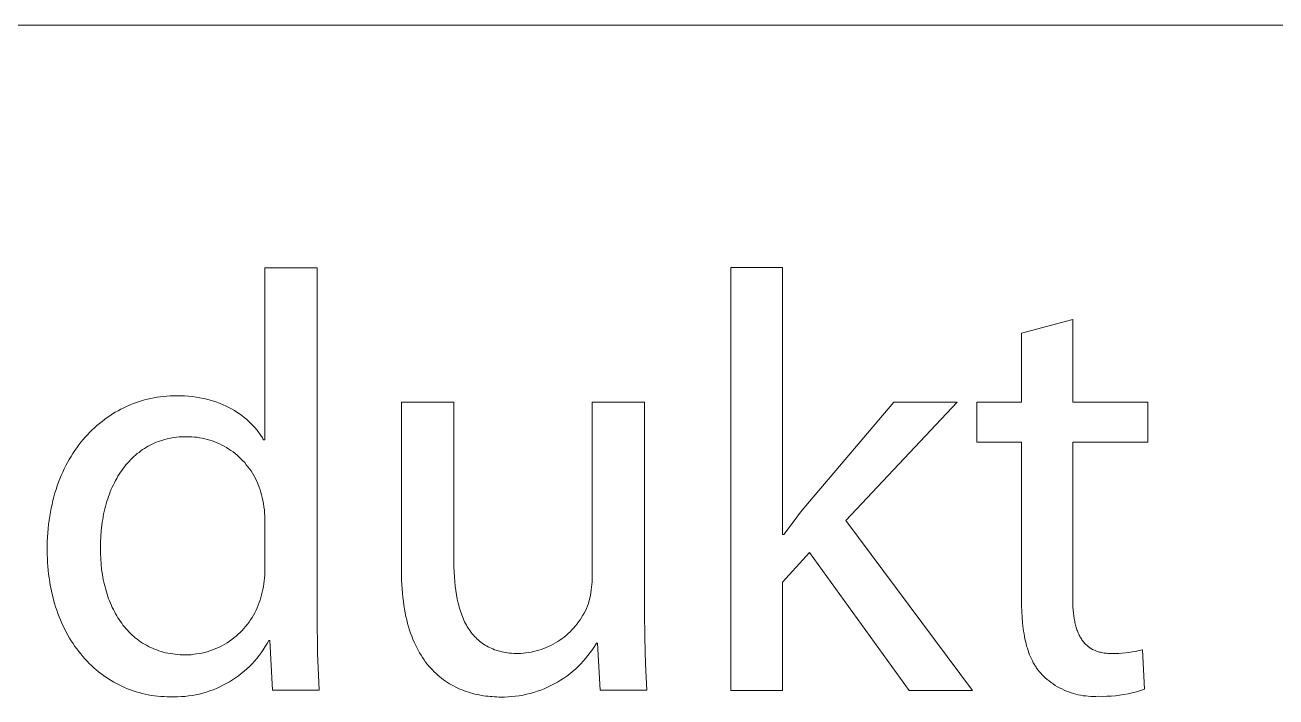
# Model space of a CAD drawing. Header units: millimetres. Extents: x -1519 to 3497, y -297 to 3208.
# Drawn here: x 1966.4 to 2071.9, y -213.3 to -156.6 of the extents above; entities that cross this region are included whole.
import ezdxf

# ---------------------------------------------------------------- set-up
doc = ezdxf.new("R2010")
doc.units = ezdxf.units.MM
doc.header["$MEASUREMENT"] = 0
doc.layers.add('Domyślny', color=7, linetype='Continuous', true_color=0x000000)

msp = doc.modelspace()

# ---------------------------------------------------------------- linework, layer by layer
at = {"layer": 'Domyślny', "color": 18, "lineweight": 15, "true_color": 0x000000}
for p, q in [((1601.48, -156.6), (3492.39, -156.6)), ((1986.64, -191.59), (1986.64, -177.08)), ((1986.64, -177.08), (1991.05, -177.08)), ((1991.05, -177.08), (1991.05, -206.44)), ((2025.94, -212.73), (2025.94, -177.07)), ((2025.94, -177.07), (2030.31, -177.07)), ((2030.31, -177.07), (2030.31, -199.58)), ((2050.46, -182.6), (2054.77, -181.44)), ((2054.77, -181.44), (2054.77, -188.43)), ((2050.46, -188.43), (2050.46, -182.6)), ((1974.75, -188.89), (1974.99, -188.77)), ((1974.99, -188.77), (1975.24, -188.67)), ((1975.24, -188.67), (1975.49, -188.56)), ((1975.49, -188.56), (1975.74, -188.47)), ((1975.74, -188.47), (1975.99, -188.38)), ((1975.99, -188.38), (1976.25, -188.3)), ((1976.25, -188.3), (1976.51, -188.23)), ((1976.51, -188.23), (1976.77, -188.16)), ((1976.77, -188.16), (1977.03, -188.1)), ((1977.03, -188.1), (1977.3, -188.05)), ((1977.3, -188.05), (1977.57, -188)), ((1977.57, -188), (1977.84, -187.96)), ((1977.84, -187.96), (1978.11, -187.93)), ((1978.11, -187.93), (1978.38, -187.9)), ((1978.38, -187.9), (1978.66, -187.88)), ((1978.66, -187.88), (1978.93, -187.87)), ((1978.93, -187.87), (1979.21, -187.87)), ((1979.21, -187.87), (1979.56, -187.87)), ((1979.56, -187.87), (1979.89, -187.89)), ((1979.89, -187.89), (1980.22, -187.91)), ((1980.22, -187.91), (1980.55, -187.95)), ((1980.55, -187.95), (1980.86, -187.99)), ((1980.86, -187.99), (1981.17, -188.04)), ((1981.17, -188.04), (1981.47, -188.1)), ((1981.47, -188.1), (1981.77, -188.17)), ((1981.77, -188.17), (1982.05, -188.25)), ((1982.05, -188.25), (1982.33, -188.34)), ((1982.33, -188.34), (1982.61, -188.43)), ((1982.61, -188.43), (1982.87, -188.53)), ((1982.87, -188.53), (1983.13, -188.63)), ((1983.13, -188.63), (1983.38, -188.75)), ((1983.38, -188.75), (1983.62, -188.87)), ((1998.17, -202.65), (1998.17, -188.42)), ((1998.17, -188.42), (2002.6, -188.42)), ((2002.6, -188.42), (2002.6, -201.88)), ((2014.24, -203.33), (2014.24, -188.42)), ((2014.24, -188.42), (2018.67, -188.42)), ((2018.67, -188.42), (2018.67, -206.11)), ((2032.58, -196.81), (2039.7, -188.42)), ((2045.03, -188.42), (2035.64, -198.41)), ((2039.7, -188.42), (2045.03, -188.42)), ((2046.68, -191.78), (2046.68, -188.43)), ((2046.68, -188.43), (2050.46, -188.43)), ((2054.77, -188.43), (2061.1, -188.43)), ((2061.1, -188.43), (2061.1, -191.78)), ((1972.92, -190.04), (1973.13, -189.87)), ((1973.13, -189.87), (1973.35, -189.71)), ((1973.35, -189.71), (1973.58, -189.56)), ((1973.58, -189.56), (1973.81, -189.41)), ((1973.81, -189.41), (1974.04, -189.27)), ((1974.04, -189.27), (1974.27, -189.14)), ((1974.27, -189.14), (1974.51, -189.01)), ((1974.51, -189.01), (1974.75, -188.89)), ((1983.62, -188.87), (1983.85, -188.99)), ((1983.85, -188.99), (1984.08, -189.12)), ((1984.08, -189.12), (1984.3, -189.26)), ((1984.3, -189.26), (1984.51, -189.4)), ((1984.51, -189.4), (1984.72, -189.55)), ((1984.72, -189.55), (1984.91, -189.7)), ((1984.91, -189.7), (1985.1, -189.86)), ((1985.1, -189.86), (1985.28, -190.02)), ((1971.89, -190.96), (1972.09, -190.76)), ((1972.09, -190.76), (1972.29, -190.57)), ((1972.29, -190.57), (1972.49, -190.39)), ((1972.49, -190.39), (1972.7, -190.21)), ((1972.7, -190.21), (1972.92, -190.04)), ((1985.28, -190.02), (1985.45, -190.18)), ((1985.45, -190.18), (1985.62, -190.35)), ((1985.62, -190.35), (1985.78, -190.52)), ((1985.78, -190.52), (1985.85, -190.6)), ((1985.85, -190.6), (1985.92, -190.69)), ((1985.92, -190.69), (1986, -190.78)), ((1986, -190.78), (1986.06, -190.87)), ((1986.06, -190.87), (1986.13, -190.96)), ((1970.97, -192.03), (1971.14, -191.8)), ((1971.14, -191.8), (1971.32, -191.58)), ((1971.32, -191.58), (1971.51, -191.37)), ((1971.51, -191.37), (1971.7, -191.16)), ((1971.7, -191.16), (1971.89, -190.96)), ((1977.16, -191.96), (1976.99, -192.04)), ((1977.33, -191.88), (1977.16, -191.96)), ((1977.5, -191.8), (1977.33, -191.88)), ((1977.68, -191.73), (1977.5, -191.8)), ((1977.86, -191.67), (1977.68, -191.73)), ((1978.05, -191.61), (1977.86, -191.67)), ((1978.23, -191.56), (1978.05, -191.61)), ((1978.42, -191.51), (1978.23, -191.56)), ((1978.62, -191.47), (1978.42, -191.51)), ((1978.81, -191.43), (1978.62, -191.47)), ((1979.01, -191.4), (1978.81, -191.43)), ((1979.21, -191.37), (1979.01, -191.4)), ((1979.42, -191.35), (1979.21, -191.37)), ((1979.62, -191.34), (1979.42, -191.35)), ((1979.83, -191.33), (1979.62, -191.34)), ((1980.05, -191.33), (1979.83, -191.33)), ((1980.27, -191.33), (1980.05, -191.33)), ((1980.49, -191.34), (1980.27, -191.33)), ((1980.71, -191.36), (1980.49, -191.34)), ((1980.93, -191.38), (1980.71, -191.36)), ((1981.15, -191.42), (1980.93, -191.38)), ((1981.37, -191.46), (1981.15, -191.42)), ((1981.58, -191.5), (1981.37, -191.46)), ((1981.8, -191.56), (1981.58, -191.5)), ((1982.01, -191.62), (1981.8, -191.56)), ((1982.22, -191.69), (1982.01, -191.62)), ((1982.43, -191.77), (1982.22, -191.69)), ((1982.63, -191.85), (1982.43, -191.77)), ((1982.83, -191.94), (1982.63, -191.85)), ((1983.03, -192.04), (1982.83, -191.94)), ((1986.13, -190.96), (1986.2, -191.05)), ((1986.2, -191.05), (1986.26, -191.14)), ((1986.26, -191.14), (1986.32, -191.23)), ((1986.32, -191.23), (1986.38, -191.32)), ((1986.38, -191.32), (1986.44, -191.41)), ((1986.44, -191.41), (1986.49, -191.5)), ((1986.49, -191.5), (1986.54, -191.59)), ((1986.54, -191.59), (1986.64, -191.59)), ((2050.46, -191.78), (2046.68, -191.78)), ((2050.46, -205.05), (2050.46, -191.78)), ((2061.1, -191.78), (2054.77, -191.78)), ((2054.77, -191.78), (2054.77, -204.9)), ((1970.16, -193.24), (1970.32, -192.99)), ((1970.32, -192.99), (1970.47, -192.74)), ((1970.47, -192.74), (1970.63, -192.5)), ((1970.63, -192.5), (1970.8, -192.26)), ((1970.8, -192.26), (1970.97, -192.03)), ((1975.6, -193.01), (1975.46, -193.14)), ((1975.74, -192.88), (1975.6, -193.01)), ((1975.89, -192.76), (1975.74, -192.88)), ((1976.04, -192.65), (1975.89, -192.76)), ((1976.19, -192.53), (1976.04, -192.65)), ((1976.34, -192.42), (1976.19, -192.53)), ((1976.5, -192.32), (1976.34, -192.42)), ((1976.66, -192.22), (1976.5, -192.32)), ((1976.82, -192.13), (1976.66, -192.22)), ((1976.99, -192.04), (1976.82, -192.13)), ((1983.23, -192.14), (1983.03, -192.04)), ((1983.42, -192.25), (1983.23, -192.14)), ((1983.61, -192.37), (1983.42, -192.25)), ((1983.79, -192.49), (1983.61, -192.37)), ((1983.97, -192.62), (1983.79, -192.49)), ((1984.15, -192.76), (1983.97, -192.62)), ((1984.32, -192.9), (1984.15, -192.76)), ((1984.48, -193.05), (1984.32, -192.9)), ((1969.61, -194.31), (1969.74, -194.04)), ((1969.74, -194.04), (1969.88, -193.77)), ((1969.88, -193.77), (1970.02, -193.5)), ((1970.02, -193.5), (1970.16, -193.24)), ((1974.7, -194.01), (1974.59, -194.17)), ((1974.82, -193.86), (1974.7, -194.01)), ((1974.94, -193.71), (1974.82, -193.86)), ((1975.07, -193.56), (1974.94, -193.71)), ((1975.2, -193.41), (1975.07, -193.56)), ((1975.33, -193.28), (1975.2, -193.41)), ((1975.46, -193.14), (1975.33, -193.28)), ((1984.64, -193.2), (1984.48, -193.05)), ((1984.8, -193.36), (1984.64, -193.2)), ((1984.95, -193.52), (1984.8, -193.36)), ((1985.09, -193.69), (1984.95, -193.52)), ((1985.23, -193.86), (1985.09, -193.69)), ((1985.36, -194.04), (1985.23, -193.86)), ((1985.49, -194.22), (1985.36, -194.04)), ((1969.26, -195.18), (1969.37, -194.88)), ((1969.37, -194.88), (1969.49, -194.6)), ((1969.49, -194.6), (1969.61, -194.31)), ((1974.06, -195.03), (1973.97, -195.21)), ((1974.16, -194.85), (1974.06, -195.03)), ((1974.26, -194.67), (1974.16, -194.85)), ((1974.37, -194.5), (1974.26, -194.67)), ((1974.48, -194.33), (1974.37, -194.5)), ((1974.59, -194.17), (1974.48, -194.33)), ((1985.61, -194.41), (1985.49, -194.22)), ((1985.72, -194.6), (1985.61, -194.41)), ((1985.83, -194.79), (1985.72, -194.6)), ((1985.92, -194.99), (1985.83, -194.79)), ((1986.02, -195.19), (1985.92, -194.99)), ((1968.86, -196.4), (1968.95, -196.08)), ((1968.95, -196.08), (1969.05, -195.78)), ((1969.05, -195.78), (1969.15, -195.47)), ((1969.15, -195.47), (1969.26, -195.18)), ((1973.55, -196.17), (1973.47, -196.37)), ((1973.62, -195.97), (1973.55, -196.17)), ((1973.7, -195.77), (1973.62, -195.97)), ((1973.79, -195.58), (1973.7, -195.77)), ((1973.88, -195.39), (1973.79, -195.58)), ((1973.97, -195.21), (1973.88, -195.39)), ((1986.1, -195.4), (1986.02, -195.19)), ((1986.18, -195.6), (1986.1, -195.4)), ((1986.25, -195.81), (1986.18, -195.6)), ((1986.32, -196.03), (1986.25, -195.81)), ((1986.38, -196.24), (1986.32, -196.03)), ((1968.64, -197.37), (1968.71, -197.04)), ((1968.71, -197.04), (1968.78, -196.72)), ((1968.78, -196.72), (1968.86, -196.4)), ((1973.22, -197.21), (1973.16, -197.42)), ((1973.27, -196.99), (1973.22, -197.21)), ((1973.34, -196.78), (1973.27, -196.99)), ((1973.4, -196.57), (1973.34, -196.78)), ((1973.47, -196.37), (1973.4, -196.57)), ((1986.43, -196.46), (1986.38, -196.24)), ((1986.49, -196.72), (1986.43, -196.46)), ((1986.53, -196.98), (1986.49, -196.72)), ((1986.57, -197.24), (1986.53, -196.98)), ((1986.61, -197.51), (1986.57, -197.24)), ((2031.83, -197.71), (2032.58, -196.81)), ((1968.46, -198.38), (1968.51, -198.04)), ((1968.51, -198.04), (1968.57, -197.7)), ((1968.57, -197.7), (1968.64, -197.37)), ((1973.02, -198.09), (1972.98, -198.32)), ((1973.06, -197.87), (1973.02, -198.09)), ((1973.11, -197.64), (1973.06, -197.87)), ((1973.16, -197.42), (1973.11, -197.64)), ((1986.63, -197.77), (1986.61, -197.51)), ((1986.64, -198.04), (1986.63, -197.77)), ((1986.64, -198.31), (1986.64, -198.04)), ((1986.64, -202.54), (1986.64, -198.31)), ((2031.11, -198.64), (2031.83, -197.71)), ((1968.35, -199.44), (1968.38, -199.08)), ((1968.38, -199.08), (1968.42, -198.73)), ((1968.42, -198.73), (1968.46, -198.38)), ((1972.85, -199.26), (1972.81, -199.74)), ((1972.91, -198.78), (1972.85, -199.26)), ((1972.94, -198.55), (1972.91, -198.78)), ((1972.98, -198.32), (1972.94, -198.55)), ((2030.41, -199.58), (2031.11, -198.64)), ((2035.64, -198.41), (2046.33, -212.73)), ((1968.3, -200.54), (1968.31, -200.17)), ((1968.31, -200.17), (1968.33, -199.8)), ((1968.33, -199.8), (1968.35, -199.44)), ((1972.79, -200.23), (1972.78, -200.73)), ((1972.81, -199.74), (1972.79, -200.23)), ((2030.31, -199.58), (2030.41, -199.58)), ((1968.3, -200.92), (1968.3, -200.54)), ((1968.31, -201.26), (1968.3, -200.92)), ((1968.32, -201.6), (1968.31, -201.26)), ((1972.78, -200.73), (1972.79, -201.19)), ((1972.79, -201.19), (1972.81, -201.64)), ((2032.58, -201.09), (2030.31, -203.59)), ((2040.97, -212.73), (2032.58, -201.09)), ((1968.33, -201.94), (1968.32, -201.6)), ((1968.36, -202.27), (1968.33, -201.94)), ((1968.38, -202.6), (1968.36, -202.27)), ((1972.81, -201.64), (1972.84, -202.09)), ((1972.84, -202.09), (1972.89, -202.53)), ((1972.89, -202.53), (1972.96, -202.96)), ((2002.6, -201.88), (2002.6, -202.31)), ((2002.6, -202.31), (2002.61, -202.73)), ((1968.42, -202.93), (1968.38, -202.6)), ((1968.46, -203.25), (1968.42, -202.93)), ((1968.51, -203.57), (1968.46, -203.25)), ((1968.56, -203.89), (1968.51, -203.57)), ((1972.96, -202.96), (1972.99, -203.17)), ((1972.99, -203.17), (1973.03, -203.39)), ((1973.03, -203.39), (1973.08, -203.6)), ((1986.56, -203.73), (1986.6, -203.49)), ((1986.6, -203.49), (1986.62, -203.26)), ((1986.62, -203.26), (1986.64, -203.02)), ((1986.64, -202.78), (1986.64, -202.54)), ((1986.64, -203.02), (1986.64, -202.78)), ((1998.18, -203.43), (1998.17, -202.65)), ((1998.2, -203.81), (1998.18, -203.43)), ((2002.61, -202.73), (2002.63, -203.14)), ((2002.63, -203.14), (2002.66, -203.54)), ((2002.66, -203.54), (2002.7, -203.93)), ((2014.22, -203.8), (2014.24, -203.57)), ((2014.24, -203.57), (2014.24, -203.33)), ((1968.62, -204.2), (1968.56, -203.89)), ((1968.69, -204.5), (1968.62, -204.2)), ((1968.76, -204.8), (1968.69, -204.5)), ((1973.08, -203.6), (1973.13, -203.8)), ((1973.13, -203.8), (1973.18, -204.01)), ((1973.18, -204.01), (1973.23, -204.21)), ((1973.23, -204.21), (1973.29, -204.41)), ((1973.29, -204.41), (1973.35, -204.61)), ((1973.35, -204.61), (1973.42, -204.8)), ((1986.38, -204.67), (1986.43, -204.44)), ((1986.43, -204.44), (1986.48, -204.21)), ((1986.48, -204.21), (1986.53, -203.97)), ((1986.53, -203.97), (1986.56, -203.73)), ((1998.22, -204.17), (1998.2, -203.81)), ((1998.25, -204.53), (1998.22, -204.17)), ((1998.29, -204.88), (1998.25, -204.53)), ((2002.7, -203.93), (2002.75, -204.31)), ((2002.75, -204.31), (2002.81, -204.68)), ((2014.1, -204.71), (2014.14, -204.49)), ((2014.14, -204.49), (2014.18, -204.26)), ((2014.18, -204.26), (2014.2, -204.03)), ((2014.2, -204.03), (2014.22, -203.8)), ((2030.31, -203.59), (2030.31, -212.73)), ((1968.84, -205.1), (1968.76, -204.8)), ((1968.92, -205.39), (1968.84, -205.1)), ((1969.01, -205.68), (1968.92, -205.39)), ((1969.1, -205.97), (1969.01, -205.68)), ((1973.42, -204.8), (1973.48, -205)), ((1973.48, -205), (1973.56, -205.19)), ((1973.56, -205.19), (1973.63, -205.37)), ((1973.63, -205.37), (1973.71, -205.56)), ((1973.71, -205.56), (1973.79, -205.74)), ((1986.01, -205.76), (1986.09, -205.55)), ((1986.09, -205.55), (1986.18, -205.33)), ((1986.18, -205.33), (1986.25, -205.11)), ((1986.25, -205.11), (1986.32, -204.89)), ((1986.32, -204.89), (1986.38, -204.67)), ((1998.33, -205.22), (1998.29, -204.88)), ((1998.37, -205.55), (1998.33, -205.22)), ((1998.43, -205.88), (1998.37, -205.55)), ((2002.81, -204.68), (2002.88, -205.03)), ((2002.88, -205.03), (2002.96, -205.38)), ((2002.96, -205.38), (2003, -205.55)), ((2003, -205.55), (2003.04, -205.72)), ((2013.77, -205.81), (2013.85, -205.61)), ((2013.85, -205.61), (2013.93, -205.39)), ((2013.93, -205.39), (2013.99, -205.16)), ((2013.99, -205.16), (2014.05, -204.94)), ((2014.05, -204.94), (2014.1, -204.71)), ((2050.46, -205.57), (2050.46, -205.05)), ((2050.48, -206.08), (2050.46, -205.57)), ((2054.77, -204.9), (2054.77, -205.17)), ((2054.77, -205.17), (2054.78, -205.44)), ((2054.78, -205.44), (2054.79, -205.71)), ((1969.2, -206.25), (1969.1, -205.97)), ((1969.31, -206.52), (1969.2, -206.25)), ((1969.42, -206.79), (1969.31, -206.52)), ((1973.79, -205.74), (1973.88, -205.92)), ((1973.88, -205.92), (1973.97, -206.09)), ((1973.97, -206.09), (1974.06, -206.26)), ((1974.06, -206.26), (1974.16, -206.43)), ((1974.16, -206.43), (1974.26, -206.6)), ((1974.26, -206.6), (1974.36, -206.76)), ((1985.45, -206.78), (1985.57, -206.58)), ((1985.57, -206.58), (1985.69, -206.38)), ((1985.69, -206.38), (1985.8, -206.18)), ((1985.8, -206.18), (1985.91, -205.97)), ((1985.91, -205.97), (1986.01, -205.76)), ((1991.05, -206.44), (1991.1, -209.59)), ((1998.48, -206.19), (1998.43, -205.88)), ((1998.55, -206.5), (1998.48, -206.19)), ((1998.62, -206.79), (1998.55, -206.5)), ((2003.04, -205.72), (2003.09, -205.88)), ((2003.09, -205.88), (2003.14, -206.04)), ((2003.14, -206.04), (2003.2, -206.2)), ((2003.2, -206.2), (2003.25, -206.35)), ((2003.25, -206.35), (2003.31, -206.51)), ((2003.31, -206.51), (2003.37, -206.65)), ((2003.37, -206.65), (2003.44, -206.8)), ((2013.23, -206.77), (2013.35, -206.59)), ((2013.35, -206.59), (2013.47, -206.4)), ((2013.47, -206.4), (2013.57, -206.21)), ((2013.57, -206.21), (2013.68, -206.01)), ((2013.68, -206.01), (2013.77, -205.81)), ((2018.67, -206.11), (2018.68, -208.31)), ((2050.51, -206.58), (2050.48, -206.08)), ((2050.55, -207.06), (2050.51, -206.58)), ((2054.79, -205.71), (2054.81, -205.96)), ((2054.81, -205.96), (2054.83, -206.21)), ((2054.83, -206.21), (2054.86, -206.45)), ((2054.86, -206.45), (2054.9, -206.68)), ((2054.9, -206.68), (2054.94, -206.9)), ((1969.53, -207.06), (1969.42, -206.79)), ((1969.65, -207.32), (1969.53, -207.06)), ((1969.78, -207.58), (1969.65, -207.32)), ((1969.91, -207.83), (1969.78, -207.58)), ((1974.36, -206.76), (1974.47, -206.92)), ((1974.47, -206.92), (1974.58, -207.07)), ((1974.58, -207.07), (1974.69, -207.23)), ((1974.69, -207.23), (1974.81, -207.37)), ((1974.81, -207.37), (1974.93, -207.52)), ((1974.93, -207.52), (1975.06, -207.66)), ((1975.06, -207.66), (1975.19, -207.8)), ((1975.19, -207.8), (1975.32, -207.93)), ((1984.56, -207.84), (1984.73, -207.68)), ((1984.73, -207.68), (1984.88, -207.51)), ((1984.88, -207.51), (1985.03, -207.33)), ((1985.03, -207.33), (1985.18, -207.15)), ((1985.18, -207.15), (1985.32, -206.97)), ((1985.32, -206.97), (1985.45, -206.78)), ((1998.69, -207.08), (1998.62, -206.79)), ((1998.77, -207.37), (1998.69, -207.08)), ((1998.86, -207.64), (1998.77, -207.37)), ((1998.94, -207.91), (1998.86, -207.64)), ((2003.44, -206.8), (2003.5, -206.94)), ((2003.5, -206.94), (2003.57, -207.08)), ((2003.57, -207.08), (2003.65, -207.22)), ((2003.65, -207.22), (2003.72, -207.35)), ((2003.72, -207.35), (2003.8, -207.48)), ((2003.8, -207.48), (2003.88, -207.6)), ((2003.88, -207.6), (2003.96, -207.72)), ((2003.96, -207.72), (2004.05, -207.84)), ((2012.23, -207.94), (2012.39, -207.79)), ((2012.39, -207.79), (2012.54, -207.63)), ((2012.54, -207.63), (2012.69, -207.47)), ((2012.69, -207.47), (2012.84, -207.3)), ((2012.84, -207.3), (2012.98, -207.13)), ((2012.98, -207.13), (2013.11, -206.95)), ((2013.11, -206.95), (2013.23, -206.77)), ((2050.6, -207.52), (2050.55, -207.06)), ((2050.63, -207.74), (2050.6, -207.52)), ((2050.67, -207.96), (2050.63, -207.74)), ((2054.94, -206.9), (2054.96, -207.01)), ((2054.96, -207.01), (2054.98, -207.12)), ((2054.98, -207.12), (2055.01, -207.22)), ((2055.01, -207.22), (2055.04, -207.32)), ((2055.04, -207.32), (2055.07, -207.42)), ((2055.07, -207.42), (2055.1, -207.52)), ((2055.1, -207.52), (2055.13, -207.62)), ((2055.13, -207.62), (2055.17, -207.71)), ((2055.17, -207.71), (2055.2, -207.8)), ((2055.2, -207.8), (2055.24, -207.89)), ((1970.05, -208.08), (1969.91, -207.83)), ((1970.19, -208.32), (1970.05, -208.08)), ((1970.33, -208.56), (1970.19, -208.32)), ((1970.48, -208.79), (1970.33, -208.56)), ((1970.64, -209.02), (1970.48, -208.79)), ((1975.32, -207.93), (1975.45, -208.06)), ((1975.45, -208.06), (1975.59, -208.18)), ((1975.59, -208.18), (1975.73, -208.3)), ((1975.73, -208.3), (1975.88, -208.42)), ((1975.88, -208.42), (1976.03, -208.53)), ((1976.03, -208.53), (1976.18, -208.64)), ((1976.18, -208.64), (1976.34, -208.74)), ((1976.34, -208.74), (1976.5, -208.84)), ((1976.5, -208.84), (1976.66, -208.93)), ((1983.07, -208.94), (1983.28, -208.83)), ((1983.28, -208.83), (1983.47, -208.71)), ((1983.47, -208.71), (1983.67, -208.58)), ((1983.67, -208.58), (1983.86, -208.44)), ((1983.86, -208.44), (1984.04, -208.3)), ((1984.04, -208.3), (1984.22, -208.16)), ((1984.22, -208.16), (1984.39, -208)), ((1984.39, -208), (1984.56, -207.84)), ((1986.85, -208.78), (1986.69, -209.04)), ((1987, -208.52), (1986.85, -208.78)), ((1987.08, -208.52), (1987, -208.52)), ((1987.3, -212.72), (1987.08, -208.52)), ((1999.04, -208.16), (1998.94, -207.91)), ((1999.14, -208.41), (1999.04, -208.16)), ((1999.24, -208.66), (1999.14, -208.41)), ((1999.35, -208.89), (1999.24, -208.66)), ((2004.05, -207.84), (2004.14, -207.96)), ((2004.14, -207.96), (2004.24, -208.07)), ((2004.24, -208.07), (2004.33, -208.18)), ((2004.33, -208.18), (2004.43, -208.28)), ((2004.43, -208.28), (2004.53, -208.38)), ((2004.53, -208.38), (2004.64, -208.48)), ((2004.64, -208.48), (2004.75, -208.57)), ((2004.75, -208.57), (2004.86, -208.66)), ((2004.86, -208.66), (2004.98, -208.75)), ((2004.98, -208.75), (2005.1, -208.83)), ((2005.1, -208.83), (2005.22, -208.91)), ((2010.77, -208.94), (2010.97, -208.84)), ((2010.97, -208.84), (2011.16, -208.73)), ((2011.16, -208.73), (2011.35, -208.61)), ((2011.35, -208.61), (2011.53, -208.49)), ((2011.53, -208.49), (2011.71, -208.36)), ((2011.71, -208.36), (2011.89, -208.23)), ((2011.89, -208.23), (2012.06, -208.09)), ((2012.06, -208.09), (2012.23, -207.94)), ((2014.61, -208.76), (2014.44, -209.03)), ((2014.71, -208.76), (2014.61, -208.76)), ((2014.94, -212.72), (2014.71, -208.76)), ((2018.68, -208.31), (2018.74, -210.52)), ((2050.7, -208.18), (2050.67, -207.96)), ((2050.74, -208.39), (2050.7, -208.18)), ((2050.79, -208.59), (2050.74, -208.39)), ((2050.84, -208.79), (2050.79, -208.59)), ((2050.89, -208.99), (2050.84, -208.79)), ((2055.24, -207.89), (2055.28, -207.98)), ((2055.28, -207.98), (2055.32, -208.07)), ((2055.32, -208.07), (2055.36, -208.15)), ((2055.36, -208.15), (2055.41, -208.23)), ((2055.41, -208.23), (2055.45, -208.31)), ((2055.45, -208.31), (2055.5, -208.39)), ((2055.5, -208.39), (2055.55, -208.46)), ((2055.55, -208.46), (2055.6, -208.53)), ((2055.6, -208.53), (2055.65, -208.6)), ((2055.65, -208.6), (2055.71, -208.67)), ((2055.71, -208.67), (2055.77, -208.74)), ((2055.77, -208.74), (2055.82, -208.8)), ((2055.82, -208.8), (2055.89, -208.86)), ((1970.8, -209.24), (1970.64, -209.02)), ((1970.96, -209.45), (1970.8, -209.24)), ((1971.13, -209.66), (1970.96, -209.45)), ((1971.3, -209.87), (1971.13, -209.66)), ((1971.48, -210.07), (1971.3, -209.87)), ((1976.66, -208.93), (1976.83, -209.02)), ((1976.83, -209.02), (1977, -209.1)), ((1977, -209.1), (1977.17, -209.18)), ((1977.17, -209.18), (1977.35, -209.26)), ((1977.35, -209.26), (1977.53, -209.32)), ((1977.53, -209.32), (1977.71, -209.39)), ((1977.71, -209.39), (1977.9, -209.45)), ((1977.9, -209.45), (1978.09, -209.5)), ((1978.09, -209.5), (1978.28, -209.55)), ((1978.28, -209.55), (1978.48, -209.59)), ((1978.48, -209.59), (1978.68, -209.63)), ((1978.68, -209.63), (1978.89, -209.66)), ((1978.89, -209.66), (1979.09, -209.69)), ((1979.09, -209.69), (1979.31, -209.71)), ((1979.31, -209.71), (1979.52, -209.72)), ((1979.52, -209.72), (1979.74, -209.73)), ((1979.74, -209.73), (1979.96, -209.73)), ((1979.96, -209.73), (1980.19, -209.73)), ((1980.19, -209.73), (1980.43, -209.72)), ((1980.43, -209.72), (1980.66, -209.69)), ((1980.66, -209.69), (1980.89, -209.66)), ((1980.89, -209.66), (1981.11, -209.63)), ((1981.11, -209.63), (1981.34, -209.58)), ((1981.34, -209.58), (1981.57, -209.53)), ((1981.57, -209.53), (1981.79, -209.47)), ((1981.79, -209.47), (1982.01, -209.4)), ((1982.01, -209.4), (1982.23, -209.32)), ((1982.23, -209.32), (1982.45, -209.24)), ((1982.45, -209.24), (1982.66, -209.14)), ((1982.66, -209.14), (1982.87, -209.05)), ((1982.87, -209.05), (1983.07, -208.94)), ((1986.16, -209.8), (1985.97, -210.03)), ((1986.35, -209.55), (1986.16, -209.8)), ((1986.52, -209.3), (1986.35, -209.55)), ((1986.69, -209.04), (1986.52, -209.3)), ((1991.1, -209.59), (1991.24, -212.72)), ((1999.46, -209.12), (1999.35, -208.89)), ((1999.58, -209.34), (1999.46, -209.12)), ((1999.7, -209.55), (1999.58, -209.34)), ((1999.82, -209.76), (1999.7, -209.55)), ((1999.95, -209.96), (1999.82, -209.76)), ((2005.22, -208.91), (2005.34, -208.98)), ((2005.34, -208.98), (2005.47, -209.05)), ((2005.47, -209.05), (2005.6, -209.12)), ((2005.6, -209.12), (2005.74, -209.18)), ((2005.74, -209.18), (2005.88, -209.24)), ((2005.88, -209.24), (2006.02, -209.3)), ((2006.02, -209.3), (2006.17, -209.35)), ((2006.17, -209.35), (2006.32, -209.39)), ((2006.32, -209.39), (2006.47, -209.43)), ((2006.47, -209.43), (2006.63, -209.47)), ((2006.63, -209.47), (2006.79, -209.5)), ((2006.79, -209.5), (2006.95, -209.53)), ((2006.95, -209.53), (2007.12, -209.56)), ((2007.12, -209.56), (2007.29, -209.58)), ((2007.29, -209.58), (2007.46, -209.59)), ((2007.46, -209.59), (2007.64, -209.61)), ((2007.64, -209.61), (2007.82, -209.61)), ((2007.82, -209.61), (2008.01, -209.61)), ((2008.01, -209.61), (2008.23, -209.61)), ((2008.23, -209.61), (2008.45, -209.59)), ((2008.45, -209.59), (2008.67, -209.57)), ((2008.67, -209.57), (2008.89, -209.54)), ((2008.89, -209.54), (2009.11, -209.5)), ((2009.11, -209.5), (2009.32, -209.46)), ((2009.32, -209.46), (2009.54, -209.4)), ((2009.54, -209.4), (2009.75, -209.34)), ((2009.75, -209.34), (2009.96, -209.28)), ((2009.96, -209.28), (2010.17, -209.2)), ((2010.17, -209.2), (2010.37, -209.12)), ((2010.37, -209.12), (2010.58, -209.03)), ((2010.58, -209.03), (2010.77, -208.94)), ((2013.9, -209.79), (2013.7, -210.03)), ((2014.09, -209.54), (2013.9, -209.79)), ((2014.27, -209.29), (2014.09, -209.54)), ((2014.44, -209.03), (2014.27, -209.29)), ((2050.95, -209.18), (2050.89, -208.99)), ((2051.01, -209.37), (2050.95, -209.18)), ((2051.07, -209.55), (2051.01, -209.37)), ((2051.14, -209.73), (2051.07, -209.55)), ((2051.21, -209.91), (2051.14, -209.73)), ((2051.29, -210.08), (2051.21, -209.91)), ((2055.89, -208.86), (2055.95, -208.92)), ((2055.95, -208.92), (2055.98, -208.95)), ((2055.98, -208.95), (2056.01, -208.98)), ((2056.01, -208.98), (2056.05, -209)), ((2056.05, -209), (2056.08, -209.03)), ((2056.08, -209.03), (2056.11, -209.06)), ((2056.11, -209.06), (2056.15, -209.08)), ((2056.15, -209.08), (2056.18, -209.11)), ((2056.18, -209.11), (2056.22, -209.13)), ((2056.22, -209.13), (2056.25, -209.16)), ((2056.25, -209.16), (2056.29, -209.18)), ((2056.29, -209.18), (2056.33, -209.2)), ((2056.33, -209.2), (2056.37, -209.22)), ((2056.37, -209.22), (2056.44, -209.27)), ((2056.44, -209.27), (2056.52, -209.31)), ((2056.52, -209.31), (2056.6, -209.34)), ((2056.6, -209.34), (2056.68, -209.38)), ((2056.68, -209.38), (2056.77, -209.41)), ((2056.77, -209.41), (2056.86, -209.44)), ((2056.86, -209.44), (2056.95, -209.47)), ((2056.95, -209.47), (2057.04, -209.5)), ((2057.04, -209.5), (2057.13, -209.52)), ((2057.13, -209.52), (2057.23, -209.54)), ((2057.23, -209.54), (2057.32, -209.56)), ((2057.32, -209.56), (2057.42, -209.58)), ((2057.42, -209.58), (2057.53, -209.59)), ((2057.53, -209.59), (2057.63, -209.6)), ((2057.63, -209.6), (2057.74, -209.61)), ((2057.74, -209.61), (2057.85, -209.62)), ((2057.85, -209.62), (2057.96, -209.62)), ((2057.96, -209.62), (2058.07, -209.62)), ((2058.07, -209.62), (2058.36, -209.62)), ((2058.36, -209.62), (2058.65, -209.62)), ((2058.65, -209.62), (2058.94, -209.6)), ((2058.94, -209.6), (2059.23, -209.57)), ((2059.23, -209.57), (2059.51, -209.54)), ((2059.51, -209.54), (2059.8, -209.49)), ((2059.8, -209.49), (2060.08, -209.44)), ((2060.08, -209.44), (2060.37, -209.38)), ((2060.37, -209.38), (2060.65, -209.31)), ((2060.65, -209.31), (2060.83, -212.63)), ((1971.66, -210.27), (1971.48, -210.07)), ((1971.84, -210.45), (1971.66, -210.27)), ((1972.03, -210.64), (1971.84, -210.45)), ((1972.23, -210.82), (1972.03, -210.64)), ((1972.42, -210.99), (1972.23, -210.82)), ((1985.13, -210.92), (1984.9, -211.12)), ((1985.35, -210.71), (1985.13, -210.92)), ((1985.57, -210.49), (1985.35, -210.71)), ((1985.77, -210.27), (1985.57, -210.49)), ((1985.97, -210.03), (1985.77, -210.27)), ((2000.08, -210.15), (1999.95, -209.96)), ((2000.21, -210.34), (2000.08, -210.15)), ((2000.35, -210.51), (2000.21, -210.34)), ((2000.49, -210.69), (2000.35, -210.51)), ((2000.64, -210.85), (2000.49, -210.69)), ((2000.78, -211.01), (2000.64, -210.85)), ((2012.84, -210.93), (2012.6, -211.13)), ((2013.06, -210.72), (2012.84, -210.93)), ((2013.29, -210.5), (2013.06, -210.72)), ((2013.5, -210.27), (2013.29, -210.5)), ((2013.7, -210.03), (2013.5, -210.27)), ((2018.74, -210.52), (2018.87, -212.72)), ((2051.37, -210.24), (2051.29, -210.08)), ((2051.45, -210.4), (2051.37, -210.24)), ((2051.54, -210.55), (2051.45, -210.4)), ((2051.58, -210.63), (2051.54, -210.55)), ((2051.63, -210.7), (2051.58, -210.63)), ((2051.68, -210.78), (2051.63, -210.7)), ((2051.73, -210.85), (2051.68, -210.78)), ((2051.78, -210.92), (2051.73, -210.85)), ((2051.83, -210.99), (2051.78, -210.92)), ((1972.62, -211.16), (1972.42, -210.99)), ((1972.83, -211.32), (1972.62, -211.16)), ((1973.04, -211.47), (1972.83, -211.32)), ((1973.25, -211.62), (1973.04, -211.47)), ((1973.47, -211.76), (1973.25, -211.62)), ((1973.69, -211.9), (1973.47, -211.76)), ((1973.91, -212.03), (1973.69, -211.9)), ((1983.66, -212.01), (1983.39, -212.16)), ((1983.92, -211.85), (1983.66, -212.01)), ((1984.17, -211.68), (1983.92, -211.85)), ((1984.42, -211.5), (1984.17, -211.68)), ((1984.66, -211.31), (1984.42, -211.5)), ((1984.9, -211.12), (1984.66, -211.31)), ((2000.93, -211.16), (2000.78, -211.01)), ((2001.09, -211.31), (2000.93, -211.16)), ((2001.24, -211.45), (2001.09, -211.31)), ((2001.4, -211.58), (2001.24, -211.45)), ((2001.56, -211.71), (2001.4, -211.58)), ((2001.73, -211.84), (2001.56, -211.71)), ((2001.89, -211.95), (2001.73, -211.84)), ((2002.06, -212.06), (2001.89, -211.95)), ((2011.59, -211.87), (2011.33, -212.03)), ((2011.85, -211.7), (2011.59, -211.87)), ((2012.11, -211.52), (2011.85, -211.7)), ((2012.36, -211.33), (2012.11, -211.52)), ((2012.6, -211.13), (2012.36, -211.33)), ((2051.88, -211.06), (2051.83, -210.99)), ((2051.93, -211.12), (2051.88, -211.06)), ((2051.99, -211.19), (2051.93, -211.12)), ((2052.05, -211.25), (2051.99, -211.19)), ((2052.1, -211.31), (2052.05, -211.25)), ((2052.16, -211.38), (2052.1, -211.31)), ((2052.31, -211.53), (2052.16, -211.38)), ((2052.46, -211.67), (2052.31, -211.53)), ((2052.62, -211.81), (2052.46, -211.67)), ((2052.79, -211.94), (2052.62, -211.81)), ((2052.95, -212.07), (2052.79, -211.94)), ((1974.13, -212.15), (1973.91, -212.03)), ((1974.36, -212.27), (1974.13, -212.15)), ((1974.6, -212.39), (1974.36, -212.27)), ((1974.83, -212.49), (1974.6, -212.39)), ((1975.07, -212.59), (1974.83, -212.49)), ((1975.31, -212.68), (1975.07, -212.59)), ((1975.56, -212.77), (1975.31, -212.68)), ((1975.8, -212.85), (1975.56, -212.77)), ((1976.06, -212.92), (1975.8, -212.85)), ((1976.31, -212.99), (1976.06, -212.92)), ((1976.56, -213.05), (1976.31, -212.99)), ((1976.82, -213.1), (1976.56, -213.05)), ((1981.12, -213.04), (1980.82, -213.1)), ((1981.42, -212.96), (1981.12, -213.04)), ((1981.71, -212.88), (1981.42, -212.96)), ((1982, -212.78), (1981.71, -212.88)), ((1982.29, -212.68), (1982, -212.78)), ((1982.57, -212.56), (1982.29, -212.68)), ((1982.85, -212.44), (1982.57, -212.56)), ((1983.12, -212.3), (1982.85, -212.44)), ((1983.39, -212.16), (1983.12, -212.3)), ((1991.24, -212.72), (1987.3, -212.72)), ((2002.23, -212.17), (2002.06, -212.06)), ((2002.4, -212.27), (2002.23, -212.17)), ((2002.57, -212.36), (2002.4, -212.27)), ((2002.75, -212.45), (2002.57, -212.36)), ((2002.92, -212.54), (2002.75, -212.45)), ((2003.1, -212.62), (2002.92, -212.54)), ((2003.28, -212.69), (2003.1, -212.62)), ((2003.46, -212.76), (2003.28, -212.69)), ((2003.64, -212.82), (2003.46, -212.76)), ((2003.82, -212.88), (2003.64, -212.82)), ((2004, -212.94), (2003.82, -212.88)), ((2004.18, -212.99), (2004, -212.94)), ((2004.37, -213.04), (2004.18, -212.99)), ((2004.55, -213.08), (2004.37, -213.04)), ((2008.72, -213.06), (2008.42, -213.13)), ((2009.03, -212.99), (2008.72, -213.06)), ((2009.33, -212.9), (2009.03, -212.99)), ((2009.62, -212.81), (2009.33, -212.9)), ((2009.92, -212.7), (2009.62, -212.81)), ((2010.21, -212.59), (2009.92, -212.7)), ((2010.49, -212.46), (2010.21, -212.59)), ((2010.78, -212.33), (2010.49, -212.46)), ((2011.05, -212.19), (2010.78, -212.33)), ((2011.33, -212.03), (2011.05, -212.19)), ((2018.87, -212.72), (2014.94, -212.72)), ((2030.31, -212.73), (2025.94, -212.73)), ((2046.33, -212.73), (2040.97, -212.73)), ((2053.13, -212.19), (2052.95, -212.07)), ((2053.3, -212.31), (2053.13, -212.19)), ((2053.48, -212.42), (2053.3, -212.31)), ((2053.67, -212.52), (2053.48, -212.42)), ((2053.85, -212.61), (2053.67, -212.52)), ((2054.04, -212.7), (2053.85, -212.61)), ((2054.24, -212.79), (2054.04, -212.7)), ((2054.44, -212.86), (2054.24, -212.79)), ((2054.63, -212.93), (2054.44, -212.86)), ((2054.84, -213), (2054.63, -212.93)), ((2055.04, -213.05), (2054.84, -213)), ((2055.24, -213.1), (2055.04, -213.05)), ((2059.44, -213.02), (2059.08, -213.09)), ((2059.79, -212.94), (2059.44, -213.02)), ((2060.14, -212.85), (2059.79, -212.94)), ((2060.49, -212.75), (2060.14, -212.85)), ((2060.83, -212.63), (2060.49, -212.75)), ((1977.08, -213.15), (1976.82, -213.1)), ((1977.35, -213.19), (1977.08, -213.15)), ((1977.61, -213.22), (1977.35, -213.19)), ((1977.88, -213.24), (1977.61, -213.22)), ((1978.15, -213.26), (1977.88, -213.24)), ((1978.42, -213.27), (1978.15, -213.26)), ((1978.69, -213.28), (1978.42, -213.27)), ((1979, -213.28), (1978.69, -213.28)), ((1979.3, -213.28), (1979, -213.28)), ((1979.61, -213.26), (1979.3, -213.28)), ((1979.91, -213.24), (1979.61, -213.26)), ((1980.22, -213.2), (1979.91, -213.24)), ((1980.52, -213.16), (1980.22, -213.2)), ((1980.82, -213.1), (1980.52, -213.16)), ((2004.73, -213.12), (2004.55, -213.08)), ((2004.92, -213.15), (2004.73, -213.12)), ((2005.1, -213.18), (2004.92, -213.15)), ((2005.29, -213.21), (2005.1, -213.18)), ((2005.47, -213.23), (2005.29, -213.21)), ((2005.65, -213.25), (2005.47, -213.23)), ((2005.83, -213.26), (2005.65, -213.25)), ((2006.02, -213.27), (2005.83, -213.26)), ((2006.2, -213.28), (2006.02, -213.27)), ((2006.38, -213.29), (2006.2, -213.28)), ((2006.56, -213.29), (2006.38, -213.29)), ((2006.87, -213.29), (2006.56, -213.29)), ((2007.18, -213.28), (2006.87, -213.29)), ((2007.49, -213.25), (2007.18, -213.28)), ((2007.8, -213.22), (2007.49, -213.25)), ((2008.11, -213.18), (2007.8, -213.22)), ((2008.42, -213.13), (2008.11, -213.18)), ((2055.45, -213.14), (2055.24, -213.1)), ((2055.66, -213.18), (2055.45, -213.14)), ((2055.87, -213.2), (2055.66, -213.18)), ((2056.08, -213.22), (2055.87, -213.2)), ((2056.29, -213.24), (2056.08, -213.22)), ((2056.5, -213.24), (2056.29, -213.24)), ((2056.71, -213.24), (2056.5, -213.24)), ((2056.92, -213.23), (2056.71, -213.24)), ((2057.28, -213.24), (2056.92, -213.23)), ((2057.64, -213.23), (2057.28, -213.24)), ((2058.01, -213.22), (2057.64, -213.23)), ((2058.37, -213.19), (2058.01, -213.22)), ((2058.72, -213.14), (2058.37, -213.19)), ((2059.08, -213.09), (2058.72, -213.14))]:
    msp.add_line(p, q, dxfattribs=at)

doc.saveas('drawing.dxf')
